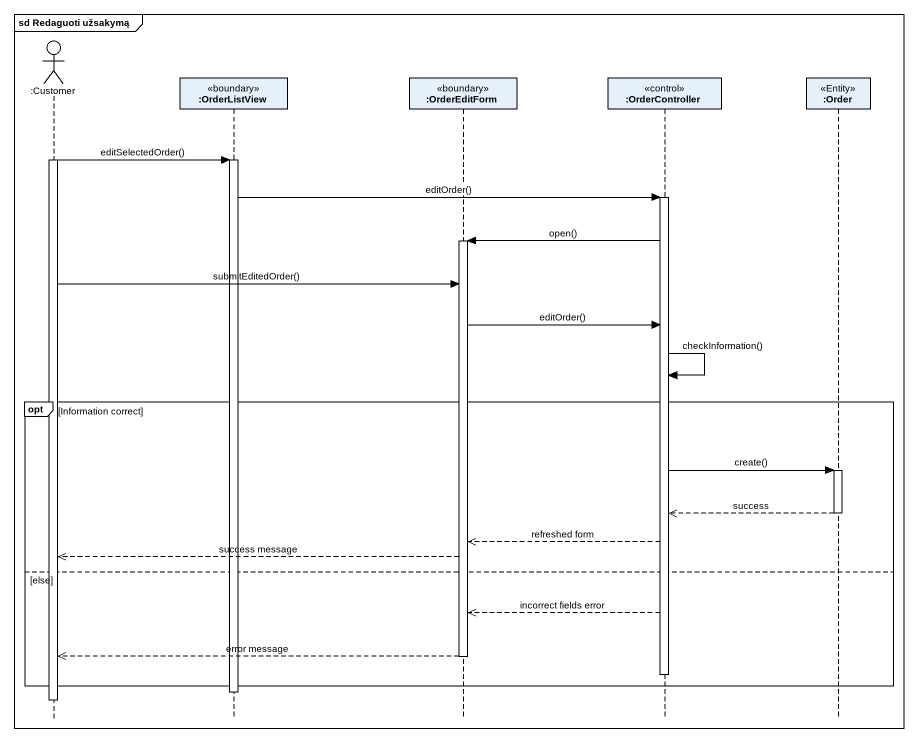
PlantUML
@startuml
mainframe sd Redaguoti užsakymą
hide footbox
actor ":Customer" as Customer
participant ":OrderListView" as OrderListView <<boundary>>
participant ":OrderEditForm" as OrderEditForm <<boundary>>
participant ":OrderController" as OrderController <<control>>
participant ":Order" as Order <<Entity>>

activate Customer
Customer -> OrderListView : editSelectedOrder()
activate OrderListView
OrderListView -> OrderController : editOrder()
activate OrderController
OrderController -> OrderEditForm : open()
activate OrderEditForm
Customer -> OrderEditForm : submitEditedOrder()
OrderEditForm -> OrderController : editOrder()
OrderController -> OrderController : checkInformation()
opt Information correct
  OrderController -> Order : create()
  activate Order
  Order -->> OrderController : success
  deactivate Order
  OrderController -->> OrderEditForm : refreshed form
  OrderEditForm -->> Customer : success message
else else
  OrderController -->> OrderEditForm : incorrect fields error
  OrderEditForm -->> Customer : error message
  deactivate OrderEditForm
  deactivate OrderController
end
deactivate OrderListView
deactivate Customer
@enduml
